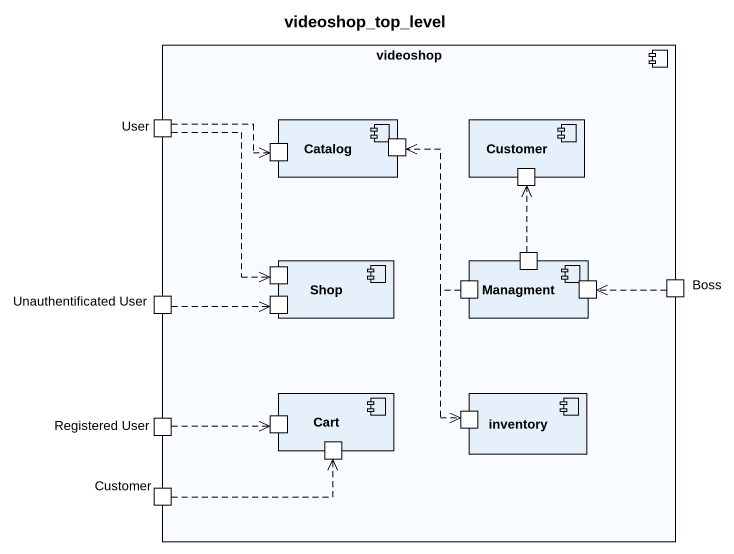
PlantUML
@startuml
title videoshop_top_level
component videoshop {
  port User
  component Catalog {
    port " " as port1
    port " " as port2
  }
  component Customer {
    port " " as port3
  }
  port "Unauthentificated User" as Unauthentificated_User
  component Shop {
    port " " as port5
    port " " as port6
  }
  component Managment {
    port " " as port4
    port " " as port7
    port " " as port8
  }
  port Boss
  component Cart {
    port " " as port10
    port " " as port11
  }
  component inventory {
    port " " as port9
  }
  port "Registered User" as Registered_User
  port "Customer" as Customer_2
}
User .right.> port1
User ..> port5
port4 .up.> port3
Unauthentificated_User .right.> port6
port7 .up.> port2
port7 ..> port9
Boss .left.> port8
Registered_User .right.> port10
Customer_2 .right.> port11
@enduml
